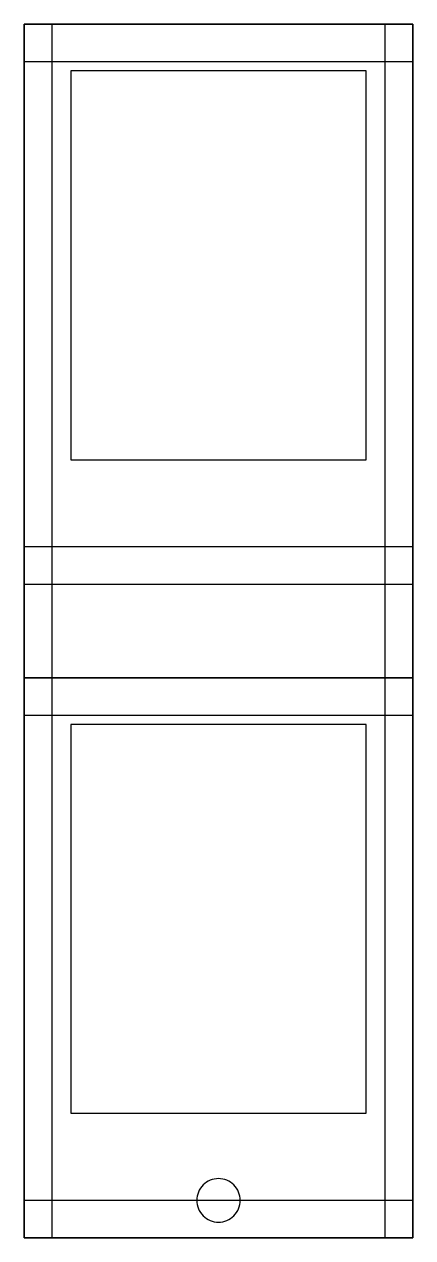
# Model space of a CAD drawing. Header units: millimetres. Extents: x 18 to 143, y 37 to 427.
import ezdxf

# ---------------------------------------------------------------- set-up
doc = ezdxf.new("R2010")
doc.units = ezdxf.units.MM
for name, color, linetype in [('CREASE', 5, 'Continuous'), ('CUT', 1, 'Continuous'), ('SAFE', 3, 'Continuous'), ('SEAL', 6, 'Continuous')]:
    doc.layers.add(name, color=color, linetype=linetype)

msp = doc.modelspace()

# ---------------------------------------------------------------- linework, layer by layer
at = {"layer": 'CREASE'}
for points in [[(18, 247), (143, 247)], [(18, 217), (143, 217)]]:
    msp.add_lwpolyline(points, dxfattribs=at)
at = {"layer": 'CUT'}
for points in [[(18, 37), (18, 217), (18, 247), (18, 427), (143, 427), (143, 247), (143, 217), (143, 37), (18, 37)], [(87.47, 49.69), (87.37, 50.37), (87.2, 51.03), (86.97, 51.68), (86.67, 52.3), (86.32, 52.89), (85.91, 53.44), (85.45, 53.95), (84.94, 54.41), (84.39, 54.82), (83.8, 55.17), (83.18, 55.47), (82.53, 55.7), (81.87, 55.87), (81.19, 55.97), (80.5, 56), (79.81, 55.97), (79.13, 55.87), (78.47, 55.7), (77.82, 55.47), (77.2, 55.17), (76.61, 54.82), (76.06, 54.41), (75.55, 53.95), (75.09, 53.44), (74.68, 52.89), (74.33, 52.3), (74.03, 51.68), (73.8, 51.03), (73.63, 50.37), (73.53, 49.69), (73.5, 49), (73.53, 48.31), (73.63, 47.63), (73.8, 46.97), (74.03, 46.32), (74.33, 45.7), (74.68, 45.11), (75.09, 44.56), (75.55, 44.05), (76.06, 43.59), (76.61, 43.18), (77.2, 42.83), (77.82, 42.53), (78.47, 42.3), (79.13, 42.13), (79.81, 42.03), (80.5, 42), (81.19, 42.03), (81.87, 42.13), (82.53, 42.3), (83.18, 42.53), (83.8, 42.83), (84.39, 43.18), (84.94, 43.59), (85.45, 44.05), (85.91, 44.56), (86.32, 45.11), (86.67, 45.7), (86.97, 46.32), (87.2, 46.97), (87.37, 47.63), (87.47, 48.31), (87.5, 49), (87.47, 49.69)]]:
    msp.add_lwpolyline(points, close=True, dxfattribs=at)
at = {"layer": 'SAFE'}
for points in [[(128, 287), (128, 412), (33, 412), (33, 287), (128, 287)], [(128, 77), (128, 202), (33, 202), (33, 77), (128, 77)]]:
    msp.add_lwpolyline(points, close=True, dxfattribs=at)
at = {"layer": 'SEAL'}
for points in [[(143, 415), (143, 427), (18, 427), (18, 415), (143, 415)], [(27, 37), (27, 427), (18, 427), (18, 37), (27, 37)], [(143, 37), (143, 427), (134, 427), (134, 37), (143, 37)], [(143, 247), (143, 259), (18, 259), (18, 247), (143, 247)], [(143, 205), (143, 217), (18, 217), (18, 205), (143, 205)], [(143, 37), (143, 49), (18, 49), (18, 37), (143, 37)]]:
    msp.add_lwpolyline(points, close=True, dxfattribs=at)

doc.saveas('drawing.dxf')
